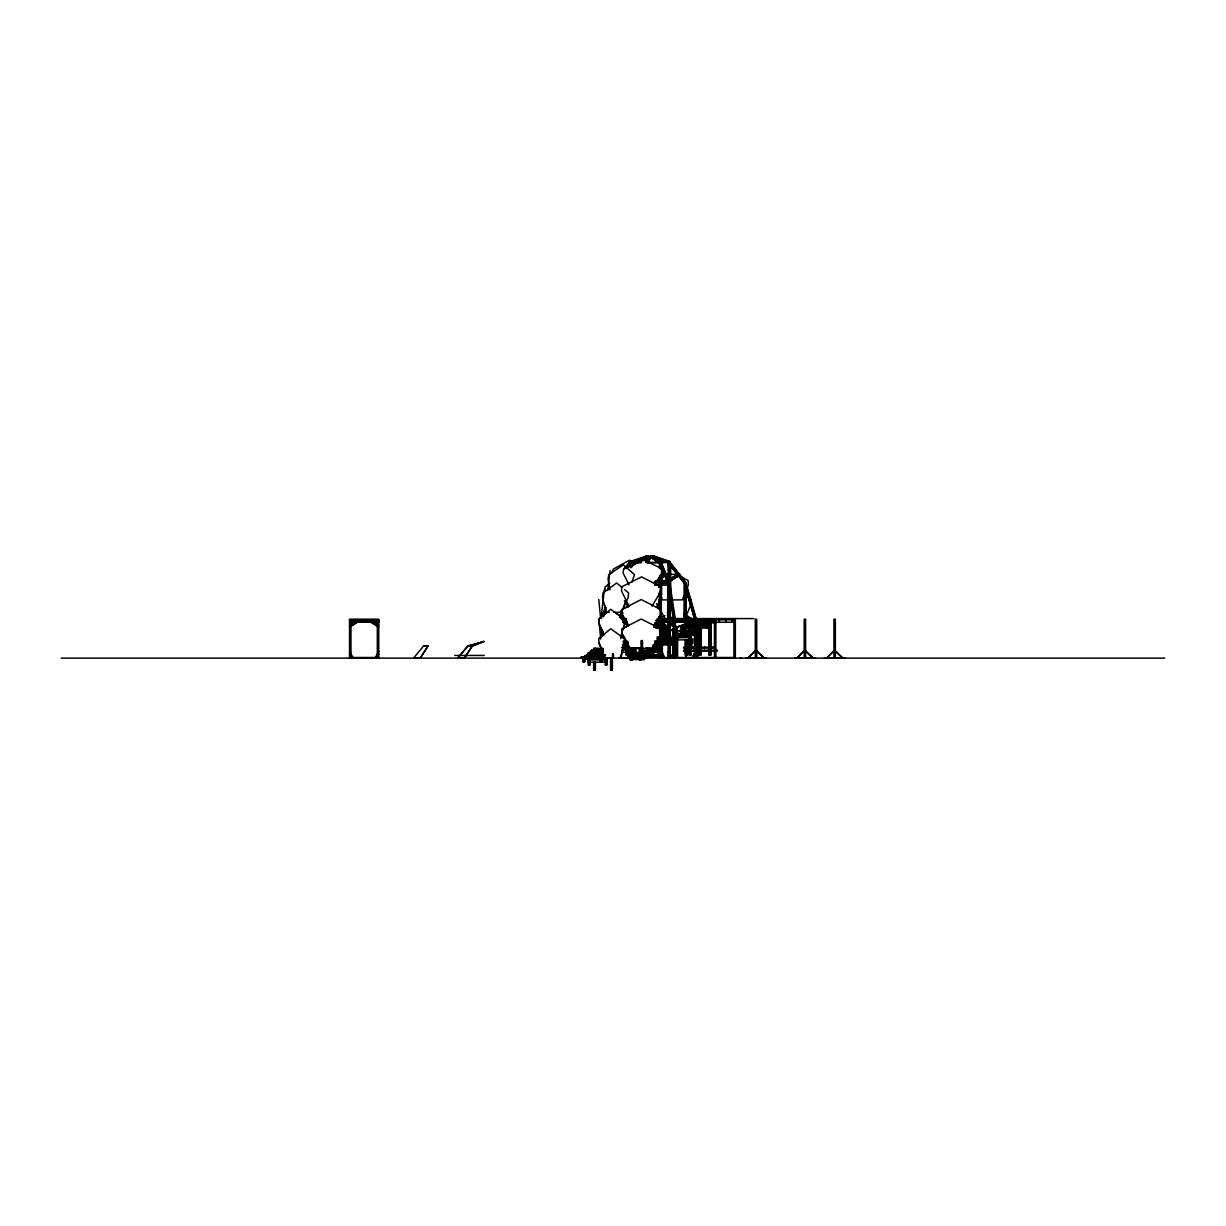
<?xml version="1.0" encoding="UTF-8"?>
<svg xmlns="http://www.w3.org/2000/svg" width="1226" height="1226" viewBox="0 0 1226 1226"><rect width="100%" height="100%" fill="white"/><g stroke="black" fill="none" stroke-linecap="round" stroke-linejoin="round"><path stroke-width="1.5" d="M692.859 638.715L692.659 643.19L690.974 646.5M652.048 557.922L659.649 562.596L648.784 562.458M604.755 591.3L605.169 586.825L609.751 583.515M644.907 658.117L645.228 654.822M645.504 658.117L645.964 653.443M646.899 658.117L647.558 651.527M647.19 658.117L647.313 648.079M647.788 658.117L647.558 651.849M600.985 618.517L604.449 589.216M607.698 590.58L610.058 570.58M646.991 562.734L646.838 561.631M653.197 557.769C645.995 555.255 658.96 558.06 660.063 561.723L659.542 563.224L650.914 557.462C650.623 550.627 643.589 572.22 650.837 556.129M660.063 563.224L651.435 557.462L651.665 556.129M659.864 562.259L652.661 557.462L652.891 556.129L653.826 556.129L653.397 557.462L670.315 563.224L670.315 561.723L654.316 556.129L653.887 556.865M653.197 557.462L653.611 556.129L669.626 561.723L669.626 563.224L653.197 557.462L653.412 556.129L661.825 561.723L661.289 563.224L661.289 561.723L652.891 556.129M620.785 638.654L622.134 633.673M623.467 628.708L624.8 623.727M620.785 658.117L623.911 646.5M672.047 658.117L673.948 651.527L671.526 658.117L668.078 651.527L671.863 658.117M672.875 658.117L673.948 654.362L672.338 658.117L669.672 653.182M674.622 658.117L675.189 654.362M602.119 616.801L605.353 606.104M603.606 616.785L606.334 607.759M620.632 636.999L624.662 623.743L624.34 619.253L610.763 609.291L598.671 619.253L598.993 623.727L603.79 635.344M620.126 658.117L624.662 643.206L624.34 638.715L610.763 628.754L598.671 638.715L599.116 643.206L602.84 651.481M654.102 557.462L654.316 556.129M611.713 573.17L613.245 569.14L629.536 560.175L632.218 562.734M684.414 594.916L682.422 599.882L671.971 599.882M687.066 588.296L688.384 584.986L688.123 580.526L678.392 575.101M685.886 616.862L691.188 603.621L690.928 599.162L686.054 596.449M624.003 606.165L626.149 601.215M619.912 616.08L621.291 612.954M619.605 617.628L620.984 614.517M620.555 617.552L622.011 614.257M620.908 617.628L622.977 612.954M621.751 618.578L622.747 615.437M631.574 658.117L634.486 651.527M634.716 651.88L631.88 659.542M634.332 654.822L636.171 651.527L635.788 654.362M634.639 655.006L636.171 651.527M657.121 622.287L661.32 613.996L661.258 611.023M685.104 658.117L689.303 649.826M651.65 650.516L652.063 649.09M648.83 556.129C641.581 572.22 648.631 550.627 648.906 557.462L646.669 561.784M647.91 563.224L650.914 557.462M653.06 654.577L653.489 653.151M656.492 607.33L661.887 597.414M694.391 626.302L686.958 621.03M691.939 658.117L695.724 651.527L692.138 658.117M692.629 658.117L694.422 654.822M692.843 658.117L694.621 654.822M693.472 658.117L695.724 654.362L693.686 658.117M631.896 582.243L634.501 574.611L623.36 564.849L608.816 574.611L608.05 578.979L609.935 589.951M653.673 627.268L661.12 614.011L661.044 609.521L641.183 599.56L621.705 609.521L621.781 613.996L628.034 625.612M652.753 648.385L661.12 633.474L661.044 628.984L641.183 619.023L621.705 628.984L621.781 633.459L629.812 648.385L660.431 648.385L660.431 649.811L647.91 649.811M646.991 562.596L649.611 557.769M658.485 587.101L660.354 583.852M377.317 626.302L367.785 620.08L378.742 627.114M374.941 658.117L378.742 651.527M376.581 658.117L378.742 654.362M626.976 658.117L630.777 651.527M628.616 658.117L630.777 654.362M652.017 606.165L660.937 591.3L661.029 586.825L641.535 576.879L621.689 586.825L621.613 591.284L629.091 606.165M420.303 658.025L427.966 646.025L420.411 658.117L413.637 658.025L423.552 646.025L427.966 646.025M457.834 658.025L464.485 658.025L472.163 646.025L483.918 641.443L467.857 646.117L457.834 658.025L467.75 646.025L472.163 646.025M630.47 567.577L634.409 561.447L636.754 561.447L634.777 564.512M630.869 567.577L634.93 561.447M631.39 567.577L635.329 561.447M634.256 564.512L636.355 561.447L634.823 561.631M654.914 583.607L662.515 573.17L662.868 569.14L643.941 560.175L623.528 569.14L623.176 573.155L628.984 584.909M626.884 567.699L631.298 562.366L634.348 562.458M626.992 567.791L631.405 562.458L634.792 561.416L631.283 562.366M624.172 568.603L630.179 561.447L632.034 561.447L626.026 568.603M661.197 574.534C670.683 570.412 655.91 587.147 659.358 577.293M664.798 574.366L659.419 580.879M658.73 580.879L664.844 573.814M663.756 622.042L658.837 627.114L658.837 625.475L661.642 622.241M661.228 623.314L658.837 625.475M658.837 627.114L663.067 622.241M664.829 621.505L661.289 626.302M664.982 622.042L660.584 627.114L665.335 622.241M654.209 656.6L655.604 655.174M654.776 656.6L655.604 655.787M606.885 612.617L598.794 619.253L599.116 623.743L602.84 632.018M598.794 638.715L602.84 635.405M657.565 620.708L656.354 622.134L657.565 622.134M670.239 578.81L677.396 574.274L668.047 562.366L657.213 558.949M671.802 578.151L677.518 574.534M675.511 575.576L678.591 573.814L674.285 576.465M670.453 579.116L679.296 573.814L680.154 574.917L670.453 580.879L668.293 580.879L668.293 562.949L668.768 577.293M669.549 580.879L679.465 574.917L678.392 573.814M670.254 580.879L680.154 574.917M672.246 623.053L668.293 625.475M676.277 622.501L669.626 626.302L672.415 623.881M676.032 622.241L668.078 627.114L678.867 620.617M349.548 625.475L355.172 622.241M349.548 627.114L360.505 620.08L350.973 626.302M659.894 618.348L664.753 615.636M659.894 637.811L663.128 636.003M657.734 624.157L658.837 623.344M656.171 644.432L657.734 643.022M656.63 644.432L658.193 643.619M623.544 608.694L628.417 606.211M623.544 628.156L628.417 625.674M633.398 561.723L646.669 556.129L647.006 557.462L633.796 563.224L633.398 561.723L646.669 556.129M634.7 561.723L647.972 556.129L648.309 557.462L635.099 563.224L634.7 561.723L647.972 556.129L648.263 556.865M633.398 563.224L646.623 556.865M634.7 563.224L647.926 556.865M657.58 642.409L659.833 641.596L657.979 642.409M637.505 561.937L647.497 557.922M483.918 641.443L472.271 646.117L464.485 658.025M659.787 628.218L661.902 626.793M658.776 640.386L661.182 638.961M662.484 628.831L660.201 630.241L669.611 630.241M659.711 638.348L662.193 636.938M660.599 632.264L662.99 630.854M660.339 636.325L662.745 634.899M644.891 558.045L629.352 563.224L629.352 561.723L646.163 556.129L646.623 557.462L646.271 556.129M660.676 634.302L663.113 633.49L663.174 631.972L663.281 633.382M483.964 641.581L467.75 646.025M630.026 561.631L632.034 561.447M650.24 556.129L650.316 557.462L654.04 556.865M646.623 557.769L648.309 557.769M646.056 561.447L647.772 561.447M651.129 556.129L660.063 561.723M684.292 619.191L684.292 582.902L667.312 561.447L669.626 561.723M670.315 561.723L670.101 563.224M641.397 562.458L635.696 562.366M661.32 562.458L668.047 562.366L677.319 574.366L661.166 574.274M631.451 562.596L634.394 562.596M635.834 562.596L641.413 562.596M648.769 562.596L659.649 562.596M661.274 562.596L668.047 562.366L657.167 559.087M660.584 562.949L659.358 562.949L659.358 568.328M670.101 564.634L669.626 585.614M660.063 565.538L661.596 565.538M669.626 565.538L670.683 565.538L670.683 592.909M655.864 580.618L667.373 580.618L667.496 581.492M655.741 580.879L667.971 580.879M654.439 581.492L667.971 581.492M654.439 582.902L670.315 582.902M686.254 582.902L684.031 582.902L667.113 561.447L669.335 561.447L686.254 582.902L686.054 619.191L685.901 582.902L668.844 561.447M670.116 583.515L659.373 583.515L659.343 587.269M654.454 585.139L669.626 585.139M673.948 638.654L673.948 618.578L668.584 582.902L668.614 588.036L669.84 588.036M694.299 616.785L685.686 588.036L694.33 618.578M660.063 594.733L661.596 594.733L661.596 567.362M660.584 599.729L659.052 599.729L659.052 609M668.768 599.729L667.71 599.729L667.71 612.709L669.779 619.191M668.737 599.882L662.255 599.882L658.5 593.261M670.775 602.349L669.105 582.902L660.186 561.447M609.353 612.295L606.257 612.295L602.518 597.414L602.931 592.955L616.647 583.009L621.95 587.423M613.996 612.295L621.214 612.295L628.187 597.43L628.601 592.955L624.616 589.645M668.431 619.191L667.879 612.602M686.116 619.191L684.077 615.437L684.077 612.602L687.985 618.578M667.342 615.437L668.952 619.191M669.626 615.437L670.178 619.191M684.077 615.437L686.33 619.191M621.245 618.578L626.471 618.578M657.442 618.578L753.883 618.578M621.245 619.191L626.471 619.191M656.891 619.191L735.339 619.191M349.548 619.804L378.742 619.804M673.779 619.804L675.189 619.804M735.339 619.804L694.391 619.804L694.391 627.344M349.548 620.617L378.742 620.617M622.517 620.617L626.793 620.617M655.604 620.617L673.426 620.617M674.79 620.617L715.877 620.617M714.482 621.214L691.816 621.015L710.038 621.628M349.548 622.026L378.742 622.026M623.13 622.026L627.252 622.026M673.426 622.026L658.301 622.026L658.301 620.617M675.189 622.026L695.51 622.026M349.548 622.241L378.742 622.241M622.747 622.241L627.421 622.241M673.948 622.241L658.837 622.241L658.837 619.191M674.254 622.241L693.885 622.241M711.249 622.241L735.339 622.241M654.669 622.747L660.032 622.747M694.054 623.053L709.854 623.053M710.574 622.839L715.877 622.839M685.165 623.452L707.785 623.452M696.215 623.651L709.854 623.651M654.684 624.157L665.871 624.77L654.132 624.77M686.866 624.264L681.84 624.877L707.402 624.877M675.189 625.475L675.71 627.114M690.744 625.475L707.785 625.475L707.785 624.065L688.491 624.065L688.491 622.839L685.165 622.839L685.165 628.402M669.335 625.766L670.101 626.302M685.564 625.674L678.514 626.287L688.782 626.287L688.782 624.877M685.165 625.888L710.023 625.888M654.546 626.195L667.664 626.195M697.809 626.287L697.349 627.712M685.165 626.486L707.402 626.486L707.402 627.911M654.102 626.793L667.664 626.793M675.189 627.114L678.514 627.099L675.189 627.712M680.399 627.712L685.748 627.712M699.126 628.11L686.07 628.11L686.07 622.839M700.307 627.911L710.023 628.11M655.711 628.218L668.921 628.218M700.077 628.31L681.84 628.31L700.077 628.923M674.223 628.524L672.829 628.524L674.223 629.122M659.772 628.831L668.921 628.831M680.399 629.122L685.365 629.122M676.108 629.336L676.491 627.099M667.756 629.934L669.151 629.934M669.902 629.934L672.844 629.934L672.829 638.7M699.893 630.348L684.093 630.348L684.154 628.31M667.756 630.547L669.151 630.547M669.902 630.547L674.223 630.547M676.292 630.547L677.196 630.547M659.343 630.854L669.611 630.854M699.893 630.946L678.514 630.746L697.809 631.359M672.829 631.16L674.223 631.16M667.756 631.359L662.668 631.972L668.369 631.972M675.189 631.972L677.181 631.972L677.181 627.712M659.894 632.264L669.702 632.264M696.337 632.371L700.077 632.371M659.404 632.877L669.702 632.877M697.809 632.785L680.767 632.785L680.828 630.746M675.189 633.183L693.426 633.796M694.085 633.183L700.077 633.183M661.887 633.382L669.135 633.382M675.189 633.796L697.425 633.796L697.425 635.206L690.345 635.206M659.879 634.302L669.595 634.302M669.595 634.899L660.078 634.899L660.063 642.424M676.108 635.405L689.15 635.405M690.361 635.405L700.077 635.405M659.772 636.325L668.906 636.325M672.829 636.217L689.962 635.62L672.231 635.819L672.231 638.041M656.967 636.938L668.906 636.938M672.829 637.643L690.1 637.643M667.756 638.041L676.231 638.041M691.004 638.041L689.012 638.041L689.012 633.796M695.127 638.041L697.119 638.041M698.989 638.041L700.981 638.041M708.95 638.041L710.942 638.041M657.167 638.348L667.649 638.348M677.61 638.256L675.955 638.256L675.955 657.105L677.61 657.105L677.61 637.643M659.052 638.654L660.584 638.654M676.231 638.654L664.936 638.654L661.12 630.363M657.136 638.961L667.649 638.961L667.71 616.417M676.66 639.88L690.1 639.88M668.262 640.079L675.48 640.079M695.127 640.079L697.119 640.079M708.95 640.079L710.942 640.079M656.967 640.386L665.856 640.386M671.128 640.478L662.668 641.091M654.485 640.983L675.695 641.091L675.587 642.501L663.174 642.501M622.915 641.29L627.789 641.29M627.789 641.903L624.54 641.29M654.745 642.409L663.588 642.409L654.745 643.022M623.314 642.715L627.789 642.715L627.773 654.868L625.842 654.868L625.842 643.313L627.773 643.313M676.216 642.914L675.587 655.082M623.298 644.125L627.053 644.125M653.688 644.432L657.228 644.432M622.501 644.738L627.053 644.738M627.773 644.937L628.31 642.715M661.212 644.937L675.112 644.937M653.688 645.045L657.228 645.045M658.975 645.137L662.944 645.137L662.944 642.914M672.231 645.137L676.216 645.137M652.493 645.351L660.952 645.351M652.493 645.949L661.825 645.949M428.073 646.117L423.552 646.025M467.857 646.117L472.316 646.255M622.501 646.163L626.302 646.163M652.998 647.374L662.086 647.374M621.49 647.573L625.061 647.573L625.061 646.163M630.241 647.987L639.972 647.987M660.691 647.987L662.086 647.987M603.253 648.385L593.629 648.385L603.253 648.998M603.315 649.811L591.867 649.811L602.84 650.408M621.689 650.01L626.547 650.01M672.829 650.01L673.672 650.01M642.286 650.209L650.776 650.822M656.967 650.209L660.952 650.209M642.286 650.822L659.849 650.822L659.741 652.232M755.308 650.638L756.718 650.638L763.599 657.519L756.718 651.496L755.308 651.496M804.179 650.638L805.605 650.638L812.486 657.519L805.605 651.496L804.179 651.496M833.91 650.638L835.335 650.638L842.216 657.519L835.335 651.496L833.91 651.496M603.376 651.221L590.089 651.221L602.901 651.834M621.689 652.232L626.547 652.232M645.933 652.232L659.849 652.232M603.437 652.646L588.327 652.646L588.327 664.814L590.15 664.814L589.936 661.504M645.673 652.646L637.198 652.646L645.673 653.259M647.067 652.447L647.665 650.209M656.967 652.447L660.952 652.447M647.589 653.151L654.73 652.538L647.941 653.151M588.327 653.259L602.962 653.259M603.023 654.071L586.564 654.669L605.767 654.669M661.12 654.362L661.672 658.117M637.704 654.669L646.807 654.669M647.558 654.577L657.964 655.174M588.817 654.868L589.016 652.646M590.641 654.868L605.475 654.868M632.11 655.082L640.585 655.68M645.428 655.082L647.067 655.082M648.431 655.174L659.22 655.082M660.707 655.082L662.346 655.082L662.346 642.914M675.189 655.082L676.66 655.082M454.754 655.45L484.255 655.45M643.911 655.282L646.807 655.282M602.763 655.68L593.415 655.68L593.415 657.918M632.11 655.68L645.137 655.68L645.137 657.105L632.616 657.105M645.995 656.6L657.58 656.6L646.148 657.213M603.085 656.906L583.024 656.906L583.024 661.764L584.833 661.764L584.833 657.504M674.469 657.105L672.829 657.105L672.829 643.911M349.548 657.504L378.742 657.504M581.063 657.504L582.473 657.504M583.024 657.504L605.23 657.504M612.51 657.504L613.429 657.504M619.023 657.504L635.482 658.117M642.485 657.504L647.849 657.504M659.358 657.504L675.189 657.504M675.603 657.504L735.339 657.504M600.725 657.918L611.912 657.918M61.3 658.117L1164.7 658.117M600.709 658.929L603.636 658.929L603.636 657.504M583.499 659.128L600.173 659.128M601.797 659.128L601.997 656.906M606.609 659.94L588.112 659.94L588.112 662.178L606.609 662.178M630.241 659.94L632.172 659.94L632.172 648.631M641.198 659.94L639.252 659.94L639.252 656.171M605.276 664.814L607.1 664.814L607.1 658.209M660.431 561.631L659.435 561.447L668.66 582.902M655.895 558.106L670.315 563.224M656.293 607.039L659.588 608.694M625.153 622.241L627.973 623.85M624.034 622.517L628.248 624.953M623.727 623.053L627.957 625.49M373.118 622.241L378.742 625.475M685.227 614.732L692.859 619.253M692.246 623.053L695.096 624.662M690.437 622.241L695.724 625.475M690.238 622.241L695.51 625.475M692.077 623.881L695.157 625.766M688.46 622.241L694.82 626.134L688.261 622.241M685.135 620.617L695.724 627.114L695.709 624.065M615.452 612.617L624.463 619.253M621.459 636.509L624.463 638.715M646.225 647.68L647.052 648.493M672.905 622.241L675.71 625.475M671.112 621.705L673.457 624.417M671.143 622.241L673.948 625.475L670.622 622.241M669.702 621.505L672.17 624.356M669.549 622.042L673.948 627.114L669.197 622.241M670.974 565.738L684.506 582.902M622.869 615.498L624.632 618.486M621.98 633.474L627.298 642.424M601.583 651.527L605.383 658.117L605.491 664.814L605.552 658.209M601.583 654.362L603.744 658.117M349.548 651.527L353.349 658.117M349.548 654.362L351.709 658.117M656.6 603.636L665.059 618.517M624.402 600.725L628.095 607.345M685.671 614.257L688.552 619.191M684.077 612.602L687.663 619.191M669.871 653.182L672.553 658.117M670.116 658.117L668.078 654.362L670.193 657.504M661.12 649.826L664.936 658.117M660.354 561.447L669.365 582.902L669.105 619.191M661.35 564.757L663.419 569.707M664.814 573.002L668.967 582.902M659.251 561.447L668.262 582.902M598.993 643.19L605.154 658.117M663.159 570.933L664.523 574.458L663.143 571.025M671.526 619.191L669.105 612.602L671.005 619.191M667.342 612.602L669.243 619.191M661.212 651.88L663.021 658.117M661.059 653.182L662.484 658.117M659.465 651.88L661.258 658.117M658.837 651.527L660.737 658.117M659.91 658.117L658.837 654.362L660.446 658.117L660.599 651.849M696.199 618.578L685.901 582.902L686.162 588.036M685.625 618.578L685.625 582.902L696.031 619.191M694.606 618.578L685.886 588.036L685.625 582.902M647.573 556.129L647.926 557.462M669.105 582.902L674.652 618.578M670.116 589.813L670.653 593.399M671.189 596.985L671.725 600.556M672.262 604.157L673.089 609.567M673.626 613.169L674.177 616.785M671.572 604.157L673.733 618.578M668.614 588.036L673.212 618.578M643.405 657.504L643.328 659.542M598.809 599.56L600.541 617.735M598.809 619.023L600.709 639.068M669.289 582.902L669.319 588.036M649.826 652.538L649.213 651.726L649.213 652.538M845.066 658.117L824.378 658.117M835.335 658.117L835.335 619.191L833.91 619.191L833.91 658.117M815.336 658.117L794.663 658.117M805.605 658.117L805.605 619.191L804.179 619.191L804.179 658.117M766.449 658.117L745.776 658.117M756.718 658.117L756.718 619.191L755.308 619.191L755.308 658.117M741.439 658.117L740.014 658.117M735.339 618.578L735.339 658.117M733.914 619.804L733.914 657.504M732.397 619.191L732.397 621.429L731.784 619.191M725.915 619.191L725.915 621.429L725.302 619.191M719.417 619.191L719.417 621.429L718.819 619.191M715.877 619.804L715.877 657.504M714.452 619.804L714.452 657.504M714.038 619.191L714.038 620.617M711.341 620.617L711.341 622.839M710.942 620.617L710.942 655.082L708.95 655.082L708.95 621.214M710.023 620.617L710.023 655.082M709.471 621.214L709.471 655.082M709.333 621.214L709.333 655.082M708.735 619.191L708.735 620.617M708.291 618.578L708.153 620.617M707.402 623.053L707.31 625.475M706.927 623.053L706.927 624.877M706.927 626.486L706.927 627.911M706.482 623.053L706.482 624.065M706.574 625.475L706.574 626.486M706.023 623.053L706.023 624.065M706.099 625.475L706.099 626.486M705.655 625.475L705.655 626.486M705.379 623.053L705.379 624.065M705.195 625.475L705.195 626.486M704.919 623.053L704.919 624.065M704.46 621.628L704.306 623.452M704.398 647.175L704.398 648.11M704.398 650.255L704.398 651.19M704 621.628L704 624.065M703.724 621.628L703.724 623.053M703.479 619.191L703.479 620.617M702.912 619.191L702.912 620.617M702.805 624.065L702.805 625.475M702.421 623.053L702.345 625.475M702.391 625.888L702.421 627.911M702.054 625.475L702.054 626.486M701.962 623.053L701.962 624.065M701.962 626.486L701.962 627.911M701.594 625.475L701.594 626.486M701.517 623.053L701.517 624.065M701.471 625.888L701.379 628.11M701.057 623.053L701.149 626.486M700.981 625.888L700.981 655.082L698.989 655.082L698.989 626.486M700.674 624.065L700.598 655.082L700.46 626.486M700.414 623.053L700.414 624.065M700.23 625.475L700.077 655.082M699.939 623.053L699.939 624.065M699.525 619.191L699.525 620.617M699.494 621.628L699.494 624.065M699.678 633.183L699.678 635.405M699.372 626.486L699.372 655.082M699.035 621.628L699.035 624.065M698.958 619.191L698.958 620.617M698.743 621.628L698.743 623.053M698.728 624.877L698.728 626.287L698.253 624.877M698.728 628.923L698.728 630.348M697.839 624.065L697.839 625.475M697.839 631.114L697.839 657.504M697.456 623.053L697.456 624.065M697.379 624.065L697.379 625.475M697.425 630.348L697.349 632.785M696.996 623.053L696.996 624.065M697.088 625.475L697.088 626.486M697.119 630.654L697.119 655.082L695.127 655.082L695.127 634.424M696.736 634.424L696.736 655.082M696.552 623.053L696.552 624.065M696.521 630.348L696.521 631.359M696.613 632.785L696.613 633.796M696.598 634.424L696.598 655.082M696.414 618.578L696.199 619.804M696.215 621.214L696.169 626.486M696.215 634.424L696.414 658.117M696.077 623.053L696.077 624.065M696.062 630.348L696.062 631.359M696.138 632.785L696.138 633.796M695.924 653.734L696 657.504M695.724 618.578L695.724 619.804M695.694 632.785L695.694 633.796M695.724 634.884L695.724 658.117M695.51 619.191L695.51 627.114M695.418 630.348L695.418 631.359M695.648 634.424L695.51 655.082M695.311 620.617L695.311 622.026M695.249 625.475L695.249 626.486M695.234 632.785L695.234 633.796M695.127 620.617L695.127 626.884M694.498 628.923L694.345 630.746M694.59 634.884L694.391 657.504M694.115 621.015L694.054 624.065M694.039 628.923L694.039 630.348M693.64 619.191L693.64 620.617M693.747 624.877L693.747 626.287L693.288 624.877M693.747 628.923L693.747 630.348M693.211 618.578L693.18 620.617M692.414 633.183L692.46 635.206M692.123 625.475L692.123 626.486M692.092 632.785L692.092 633.796M692.338 647.175L692.338 648.11M692 633.796L692 635.206M691.403 633.183L691.403 635.405M691.203 624.065L691.203 626.486M691.173 631.359L691.173 633.796M691.004 633.183L691.004 655.082L689.012 655.082L689.012 639.941M690.805 623.452L690.744 626.486M690.713 631.359L690.713 632.785M690.437 630.348L690.437 631.359M690.1 633.183L690.1 655.082M689.702 637.643L689.702 639.88M689.533 628.923L689.533 631.359M689.395 633.796L689.533 638.041M689.395 639.941L689.533 655.082M689.181 623.452L689.181 624.877M689.058 628.923L689.058 630.348M689.058 635.62L689.027 638.256M688.782 628.923L688.782 630.348M688.736 619.191L688.736 620.617M688.721 623.452L688.721 624.877M688.276 619.191L688.276 620.617M688.322 624.877L688.491 626.486M687.571 626.486L687.403 627.712M687.158 639.941L687.158 655.082L685.165 655.082L685.165 639.941M686.775 639.941L686.775 655.082M686.56 623.452L686.468 625.076M686.637 639.941L686.637 655.082M686.254 639.941L686.254 655.082M686.208 631.359L686.208 632.785M686.07 639.941L686.07 655.082M685.748 631.359L685.748 632.785M685.549 623.452L685.686 628.402M685.472 630.348L685.472 631.359M685.686 639.941L685.549 655.082M684.568 582.902L684.491 618.578M684.552 624.877L684.552 626.287M684.568 628.923L684.568 631.359M684.154 624.264L684.093 626.287M682.254 619.191L682.254 620.617M681.733 618.578L681.794 620.617M681.242 631.359L681.242 632.785M680.828 625.674L680.767 627.712M678.208 637.643L678.208 639.88M676.798 627.712L676.798 631.972M676.813 638.256L677.013 657.105M676.599 627.099L676.66 630.547M676.231 620.617L676.231 622.026M676.108 627.099L676.108 631.972M676.216 635.62L676.216 657.105M675.71 619.191L675.71 622.241M675.71 627.712L675.587 631.972M675.741 636.217L675.741 637.643M675.189 634.884L675.189 618.578L669.81 582.902L660.891 561.447L658.73 561.447L667.726 582.902L667.879 612.954M675.005 640.079L675.112 641.091M675.189 658.117L675.005 643.527L657.565 642.914L666.04 643.527M674.928 636.217L674.928 637.643M674.652 619.804L674.683 638.654M674.469 643.911L674.484 657.504M674.223 643.911L674.223 657.105M673.978 643.527L673.948 658.117M673.779 636.217L673.779 637.643M673.718 640.079L673.718 641.091M673.856 642.501L673.871 657.105M673.626 631.16L673.626 638.7M673.61 640.079L673.442 642.501M673.672 643.911L673.626 657.105M673.426 619.191L673.426 638.7M673.335 641.091L673.335 642.501M673.426 643.911L673.243 657.504M673.074 643.911L673.074 657.105M672.905 620.617L672.905 622.026M672.859 640.079L672.752 641.091M672.492 640.079L672.599 641.091M672.323 619.191L672.216 620.617L672.109 619.191M671.909 640.079L672.017 641.091M671.22 642.501L671.327 643.527M671.128 641.091L670.898 640.079L670.791 641.091M670.622 638.654L670.622 641.091M670.193 565.538L670.193 592.909M670.193 642.501L670.193 643.527M670.101 565.538L670.101 592.909M670.116 596.664L670.116 619.191M670.101 621.689L670.101 638.654M670.101 642.424L669.902 657.504L669.626 642.424M669.81 588.541L669.81 618.578M669.825 621.689L669.626 638.654M669.657 640.079L669.733 641.091M669.411 561.723L669.411 563.224M669.427 582.902L669.427 585.139M669.396 638.654L669.58 641.091M668.768 583.515L668.768 658.117M668.584 582.902L668.492 619.191M668.568 621.689L668.568 657.504M668.293 583.515L668.293 658.117M666.821 642.501L666.929 643.527M665.81 642.501L665.81 643.527M665.703 643.527L665.534 641.091L665.427 643.527M664.569 642.501L664.645 643.527M664.4 641.091L664.492 643.527M663.021 582.902L662.914 580.879M662.408 581.492L662.408 582.902M662.101 643.527L662.101 655.082M661.825 582.902L661.825 585.139M661.825 634.807L661.718 636.217M661.749 643.527L661.749 655.082M661.504 643.527L661.55 655.082M661.289 574.059L661.274 619.191M661.289 621.689L661.289 642.424M661.304 643.527L661.289 657.504M661.12 625.475L661.12 627.114M660.952 642.914L660.952 655.082M660.783 619.191L660.799 583.515L660.584 620.126M660.768 621.689L660.768 642.424M660.707 643.527L660.768 657.504M660.599 621.689L660.599 642.424M660.37 565.538L660.37 569.186M660.37 574.672L660.37 594.733M660.278 599.729L660.278 620.126M660.278 625.674L660.278 638.654M660.324 648.385L660.324 649.811M660.354 650.209L660.354 652.447M660.063 564.634L660.063 568.251M660.063 575.469L660.063 587.438M660.094 591.024L660.094 609.797M660.094 615.437L660.094 619.191M660.063 621.689L660.063 629.229M660.063 651.849L660.063 657.504M659.864 583.515L659.864 587.269M659.864 594.779L659.864 607.927M659.879 621.689L659.879 629.229M659.879 636.769L659.879 642.424M659.849 647.374L659.741 648.385M659.879 653.734L659.879 657.504M659.542 561.723L659.542 563.224M659.557 582.902L659.557 585.139M659.373 594.779L659.358 609M659.358 616.417L659.358 629.229M659.358 636.769L659.358 642.424M659.297 648.385L659.19 649.811M659.22 651.772L659.358 658.117M659.052 616.417L659.052 625.674M658.714 647.374L658.714 648.385M658.714 650.822L658.714 652.232M658.623 648.385L658.454 647.374L658.347 648.385M658.577 649.811L658.623 655.082M657.826 651.772L657.826 655.082M657.458 649.811L657.458 650.822L657.182 649.811M657.565 651.772L657.565 655.082M657.213 647.374L657.32 648.385M657.075 649.811L657.075 650.822M656.646 647.374L656.753 648.385M656.462 557.462L643.88 557.462M655.864 648.385L647.389 648.385M655.956 649.811L656.063 650.822M654.822 649.811L654.929 650.822M654.5 647.374L654.469 648.385M654.224 645.949L654.224 648.385M653.106 648.385L653.106 645.949L652.922 648.385M651.558 649.811L651.665 650.822M651.251 651.129L651.251 652.538M651.221 653.151L651.221 654.577M651.113 653.151L651.113 654.577M651.159 655.174L651.159 656.6M650.761 653.151L650.761 654.577L650.623 653.151M650.945 655.174L650.945 656.6M650.654 655.174L650.592 656.6M650.27 648.385L650.27 650.822M650.163 648.385L650.163 650.822M649.841 556.865L644.922 556.865M649.857 653.151L649.719 654.577M649.903 655.174L649.826 656.6M649.611 655.174L649.611 656.6M649.136 648.385L649.029 650.822M648.018 648.385L647.91 650.822M647.067 650.209L646.96 657.504M646.822 650.822L646.715 657.504M646.47 650.822L646.516 657.504M646.271 650.822L646.271 655.082M645.918 653.734L645.918 657.504M645.673 650.209L645.673 655.082M645.428 650.822L645.412 655.282M645.045 655.68L645.045 657.105M644.554 654.669L644.462 655.68M644.447 658.117L644.554 659.542L629.52 659.542L629.628 658.117M643.911 655.68L644.018 657.105M643.696 650.209L643.696 652.447M643.328 654.669L643.435 655.68M643.052 654.669L643.16 655.68M643.298 657.105L643.19 658.117M642.884 655.68L642.884 657.105M642.731 648.079L642.731 653.734M642.792 655.68L642.792 657.105M642.485 640.539L642.485 653.734M642.301 654.669L642.301 655.68M642.133 648.079L642.133 653.734M642.209 654.669L642.041 655.68M641.888 640.539L641.934 653.734M641.934 654.669L641.934 655.68M641.796 657.105L641.903 658.117M641.688 640.539L641.688 653.734M641.336 648.079L641.336 651.849M641.367 654.669L641.474 655.68M641.091 640.539L641.091 653.734M641.045 658.117L641.045 657.105L640.769 658.117M640.8 654.669L640.907 655.68M640.677 648.631L640.493 652.401M640.493 656.171L640.493 659.94M640.34 654.669L640.34 655.68M639.957 648.631L639.972 652.401M639.972 656.171L639.972 659.94M639.543 657.105L639.65 658.117M639.252 648.631L639.252 652.401M639.221 654.669L639.114 655.68M638.945 653.259L638.945 655.68M637.811 653.259L637.704 655.68M636.371 657.105L636.263 658.117M635.788 648.079L635.788 658.117M635.145 657.105L635.252 658.117M635.099 561.723L635.099 563.224M634.976 655.68L634.976 658.117M634.7 648.079L634.869 658.117M634.317 648.079L634.317 655.619M633.796 561.723L633.796 563.224M633.796 648.079L633.857 658.117M632.616 655.68L632.723 658.117M631.957 651.129L631.957 657.213M631.651 648.631L631.651 659.94M631.467 648.631L631.467 659.94M630.946 648.631L630.946 659.94M630.777 648.079L630.777 657.504M630.654 658.117L630.762 659.542M629.352 646.194L629.352 657.504M627.252 643.313L627.252 654.868M627.084 643.313L627.084 654.868M626.547 642.715L626.547 654.868M626.317 641.903L626.363 654.868M626.011 641.903L626.011 643.313M626.026 650.01L626.026 652.232M624.693 619.191L624.693 620.617M624.77 646.163L624.77 647.573M624.555 647.573L624.249 648.998L624.249 647.573M621.659 611.069L621.659 616.709M621.26 611.069L621.138 616.709M620.739 611.069L620.739 616.709M613.429 653.734L613.429 658.117M613.031 653.734L613.031 657.504M612.908 653.734L612.908 657.504M612.51 653.734L612.51 658.117M612.402 658.561L612.402 669.871L610.579 669.871L610.579 658.561M612.188 658.561L612.188 669.871M612.126 658.561L611.912 669.871M611.069 658.561L611.069 669.871M610.793 658.561L610.855 669.871M606.885 658.209L606.824 664.814M606.609 658.209L606.609 664.814M606.41 659.94L606.41 662.178M605.767 658.209L605.767 664.814M604.326 654.669L604.357 656.094M603.008 631.114L603.008 634.884M603.008 651.849L603.069 658.929M602.41 648.998L602.41 650.408M601.951 648.998L601.951 650.408M602.089 654.669L602.089 656.094M601.797 656.906L601.797 661.764L599.974 661.764L599.974 657.504M601.583 629.229L601.583 636.769M601.583 648.079L601.583 661.764M601.292 650.408L601.292 651.834M601.307 656.906L601.307 661.764M600.725 650.408L600.725 651.834M600.311 656.094L600.188 661.764M599.744 656.094L599.744 657.504M599.529 651.834L599.529 653.259M599.238 657.504L599.238 658.929L598.671 657.504M598.947 651.834L598.947 653.259M598.242 654.669L598.242 656.094M597.752 656.094L597.752 657.504M595.851 648.998L595.851 650.408M595.989 654.669L595.989 656.094M595.499 648.385L595.438 650.408M595.422 654.669L595.422 656.094M595.438 662.331L595.438 669.871L593.629 669.871L593.629 662.331M595.192 650.408L595.192 651.834M595.162 662.331L595.238 669.871M594.962 662.331L594.962 669.871M594.625 650.408L594.625 651.834M594.227 656.094L594.227 657.504M594.104 662.331L594.104 669.871M593.828 654.791L593.905 658.561M593.828 662.331L593.905 669.871M593.629 654.791L593.629 658.561M593.43 651.834L593.43 653.259M593.139 657.504L593.139 658.929L592.572 657.504M592.863 651.834L592.863 653.259M592.143 654.669L592.143 656.094M591.56 654.669L591.652 657.504M589.936 653.259L589.936 656.554M589.875 653.259L589.875 656.554M589.875 661.504L589.875 664.814M589.66 653.259L589.66 664.814M589.323 654.669L589.323 656.094M588.817 652.646L588.817 664.814M588.603 653.259L588.541 664.814M588.128 656.094L588.128 657.504M587.545 656.094L587.545 657.504M587.055 657.504L587.055 658.929L586.472 657.504M584.787 656.906L584.557 661.764M584.358 661.764L584.25 657.504M583.714 656.906L583.714 659.128M583.499 656.906L583.499 661.764M583.224 657.504L583.224 661.764M582.473 658.117L582.473 656.906L581.063 656.906L581.063 658.117M378.742 658.117L378.742 619.191L349.548 619.191L349.548 658.117M377.317 619.804L377.317 657.504M350.973 619.804L350.973 657.504M755.507 650.638L748.626 657.519L755.507 650.638M804.394 650.638L797.513 657.519L804.394 650.638M834.109 650.638L827.228 657.519L834.109 650.638M660.186 644.937L660.078 643.527L660.186 644.937M713.18 647.175L683.556 647.175L683.556 648.11L713.18 648.11L713.18 647.175M717.133 650.255L683.556 650.255L683.556 651.19L717.133 651.19L717.133 650.255M604.847 655.481L584.787 656.094L604.847 655.481M710.544 655.082L710.544 621.214L710.421 655.082M690.621 655.082L690.621 633.796L690.483 655.082M672.446 643.527L672.446 642.501L672.354 643.527M671.465 641.091L671.465 640.079L671.358 641.091M663.281 643.527L663.281 641.091L663.097 643.527M656.324 650.822L656.324 649.811L656.216 650.822M655.358 648.385L655.358 645.949L655.251 648.385M640.064 655.68L640.064 653.259L639.957 655.68M634.118 658.117L634.118 657.105L634.087 658.117"/></g></svg>
